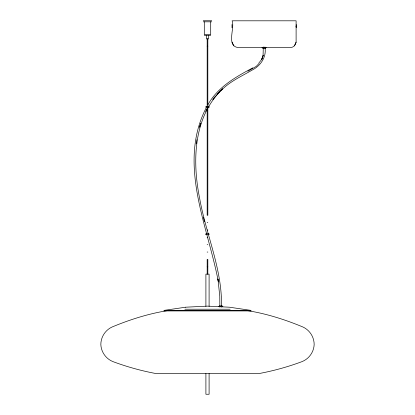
<?xml version="1.0" encoding="UTF-8"?>
<svg xmlns="http://www.w3.org/2000/svg" width="415" height="415" viewBox="0 0 415 415"><rect width="100%" height="100%" fill="white"/><g stroke="black" fill="none" stroke-linecap="round" stroke-linejoin="round"><path stroke-width="0.62" d="M196.207 143.813L196.876 139.632M296.108 42.143C295.449 44.815 293.825 47.424 290.775 47.476L237.442 47.476C226.289 45.173 235.04 27.789 232.11 20.807L296.108 20.807L296.108 42.143L294.385 45.915M205.539 111.485L208.646 105.944L207.609 107.755M206.4 107.433C177.2 163.588 207.713 225.293 218.399 281.972L217.937 278.89L219.768 296.118L219.857 307.064M207.728 105.052C217.45 87.249 235.513 77.055 252.797 67.863M214.726 96.996L212.812 99.393L220.65 90.397L217.688 93.697M258.913 62.945L261.424 59.791L263.198 55.366L261.87 59.329L263.058 55.869L263.307 46.947M259.079 63.402L256.237 66.369L247.874 71.297M207.5 106.484L205.824 106.614L205.824 107.288L206.504 107.288M208.491 106.614L209.17 106.614L209.17 107.288L207.5 107.418M207.427 233.749L206.094 233.738L205.617 234.221L206.094 234.698L209.103 234.558L209.103 233.878L207.874 233.749M206.094 234.698L206.437 234.558M208.423 233.878L208.761 233.738M166.752 310.752C147.953 313.854 129.693 319.68 112.123 326.984C105.311 330.065 100.809 337.079 100.84 344.554C101.146 352.024 105.965 358.83 112.911 361.595C126.736 366.756 140.996 370.73 155.501 373.464L259.5 373.464C274.004 370.73 288.264 366.756 302.089 361.595C309.035 358.83 313.854 352.024 314.16 344.554C314.191 337.079 309.689 330.065 302.877 326.984C285.307 319.68 267.047 313.854 248.248 310.752M207.168 244.726L207.832 244.689M207.168 237.375L207.832 237.349M207.168 230.024L207.832 230.003M207.168 252.066L207.832 252.05M207.168 222.673L207.832 222.663M203.236 20.75L211.764 20.75M203.236 21.819L211.764 21.819M295.947 26.674L296.217 26.674M204.305 35.685L210.696 35.685M207.168 46.241L207.832 46.241M261.974 47.741L266.243 47.741M262.508 48.275L265.709 48.275M207.168 266.772L207.832 266.772M219.255 305.917L222.409 305.917M218.731 306.716L222.938 306.716M184.872 309.217L230.128 309.217M163.992 310.934L251.008 310.934M208.491 107.288L208.833 107.428M206.167 106.468L206.504 106.614M208.423 234.558L208.761 234.698M206.094 233.738L206.437 233.878M232.11 42.143L233.832 45.915M204.46 221.745L203.407 217.429M296.217 24.542L296.217 27.743M264.91 46.947C266.835 56.673 260.859 65.627 252.429 69.943C241.738 76.147 230.216 81.309 221.377 90.2L222.767 88.8C193.229 116.693 192.176 161.067 199.636 198.292C206.037 234.719 222.533 269.501 221.46 307.064M232.006 24.542L232.006 27.743M210.701 21.819L210.701 34.616L204.299 34.616L204.299 21.819M209.098 306.42L209.098 274.133L205.902 274.133L205.902 306.42M209.098 373.583L209.098 394.25L205.902 394.25L205.902 373.583M208.563 35.685L208.563 38.88L206.437 38.88L206.437 35.685M207.832 38.88L207.832 105.047M207.832 107.495L207.832 215.318L207.168 215.318L207.168 108.725M207.832 274.133L207.832 259.411L207.168 259.411L207.168 274.133M207.168 38.88L207.168 106.883M200.471 124.324L199.522 127.255L200.839 123.239L200.471 124.324M185.588 307.204L163.889 310.41L251.111 310.41L229.412 307.204L207.5 306.13L185.588 307.204"/></g></svg>
